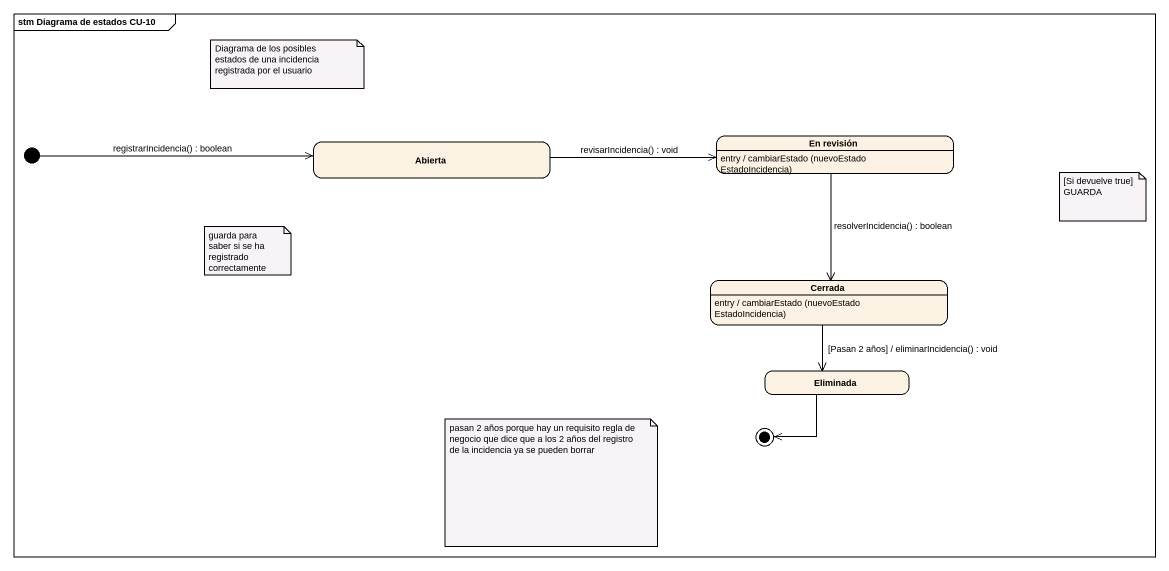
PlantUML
@startuml
mainframe stm Diagrama de estados CU-10
hide empty description
state Abierta
state "En revisión" as En_revisión
En_revisión : entry / cambiarEstado (nuevoEstado EstadoIncidencia)
state Cerrada
Cerrada : entry / cambiarEstado (nuevoEstado EstadoIncidencia)
state Eliminada
[*] -right-> Abierta : registrarIncidencia() : boolean
Abierta -right-> En_revisión : revisarIncidencia() : void
En_revisión --> Cerrada : resolverIncidencia() : boolean
Cerrada --> Eliminada : [Pasan 2 años] / eliminarIncidencia() : void
Eliminada --> [*]
note as N1
  Diagrama de los posibles estados de una incidencia registrada por el usuario
end note
note as N2
  [Si devuelve true] GUARDA
end note
note as N3
  guarda para saber si se ha registrado correctamente
end note
note as N4
  pasan 2 años porque hay un requisito regla de negocio que dice que a los 2 años del registro de la incidencia ya se pueden borrar
end note
@enduml
